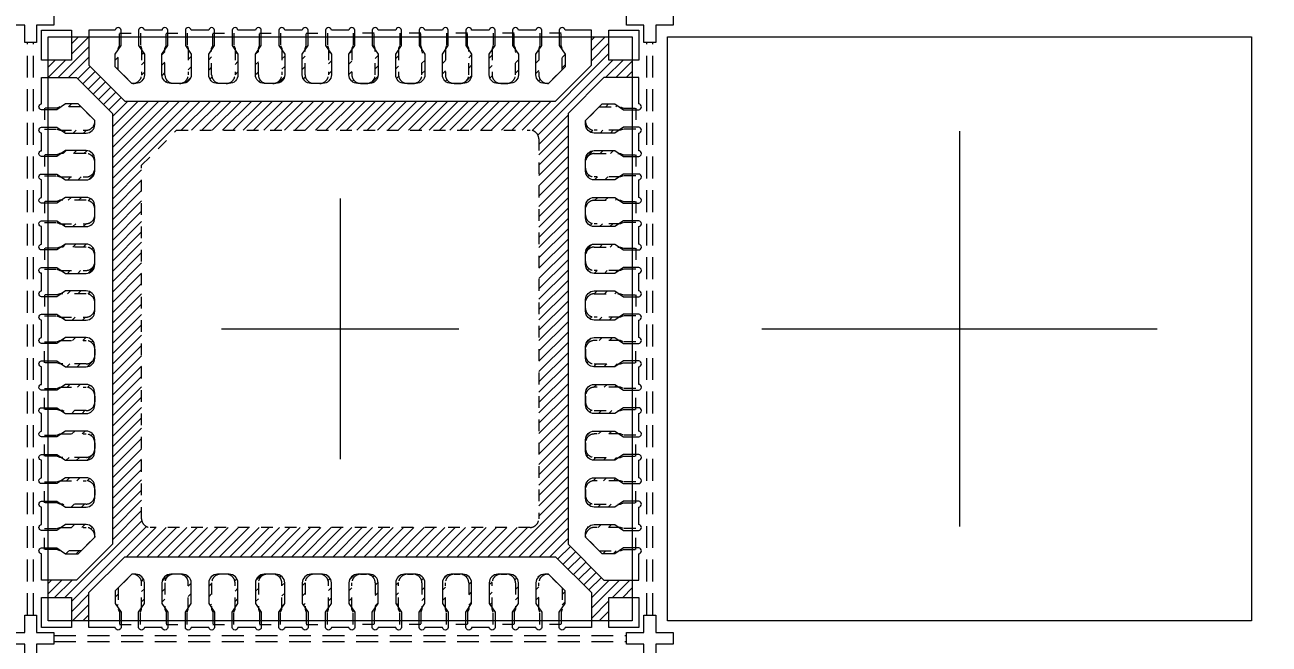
# Model space of a CAD drawing. Extents: x 360 to 479, y -156 to -9.
# Drawn here: x 395.86 to 406.51, y -80.52 to -75.22 of the extents above; entities that cross this region are included whole.
import ezdxf

# ---------------------------------------------------------------- set-up
doc = ezdxf.new("R2010")
doc.units = 0
doc.header["$LTSCALE"] = 5
doc.header["$MEASUREMENT"] = 0
doc.header["$PDMODE"] = 3
doc.linetypes.add('CENTER', pattern=[2, 1.25, -0.25, 0.25, -0.25])
doc.linetypes.add('HIDDEN', pattern=[0.375, 0.25, -0.125])
doc.layers.get('Defpoints').update_dxf_attribs({"linetype": 'CONTINUOUS'})
for name, color, linetype in [('1', 7, 'CONTINUOUS'), ('1D', 4, 'CONTINUOUS'), ('center', 1, 'CONTINUOUS'), ('ETCH', 4, 'CONTINUOUS'), ('PKG', 2, 'CONTINUOUS'), ('标注', 4, 'CONTINUOUS')]:
    doc.layers.add(name, color=color, linetype=linetype)
doc.styles.add('SIMPLEX', font='SIMPLEX')
doc.styles.add('宋体', font='SimSun.ttf')
doc.dimstyles.new('副本Standard', dxfattribs={"dimtxt": 0.05, "dimasz": 0.05, "dimexe": 0.07, "dimexo": 0.07, "dimgap": 0.07, "dimtad": 1, "dimzin": 1, "dimdsep": 46, "dimtxsty": 'SIMPLEX', "dimcen": 0.1, "dimclrd": 256, "dimclre": 256, "dimclrt": 256, "dimadec": 0, "dimazin": 0, "dimtfac": 1, "dimtofl": 0, "dimtmove": 0, "dimatfit": 0, "dimfxl": 1, "dimlwd": -1, "dimlwe": -1, "dimarcsym": 0})
pattern_1 = [(45, (399.04913, -75.58713), (-0.0441942, 0.0441942), [])]

# ---------------------------------------------------------------- blocks, each defined once
blk = doc.blocks.new('*D35')
at = {"layer": 'Defpoints', "color": 0, "transparency": 16777216}
for p in [(3239.564, -274.423), (3204.814, -346.911), (3206.996, -355.134)]:
    blk.add_point(p, dxfattribs=at)
at = {"layer": '标注', "lineweight": 0, "transparency": 16777216}
for p, q in [((3204.814, -346.936), (3204.814, -351.134)), ((3204.814, -351.134), (3206.996, -353.134)), ((3206.996, -353.134), (3206.996, -355.134))]:
    blk.add_line(p, q, dxfattribs=at)
at = {"layer": '标注', "lineweight": 0, "transparency": 16777216, "insert": (3206.996, -357.251), "char_height": 1, "attachment_point": 5, "rotation": 90, "style": '宋体'}
blk.add_mtext('34.750', dxfattribs=at)
blk = doc.blocks.new('*D36')
at = {"layer": 'Defpoints', "color": 0, "transparency": 16777216}
for p in [(3204.821, -274.423), (3198.555, -349.399), (3232.802, -349.399)]:
    blk.add_point(p, dxfattribs=at)
at = {"layer": '标注', "lineweight": 0, "transparency": 16777216}
blk.add_line((3232.777, -349.399), (3198.555, -349.399), dxfattribs=at)
at = {"layer": '标注', "lineweight": 0, "transparency": 16777216, "insert": (3196.441, -349.399), "char_height": 1, "attachment_point": 5, "style": '宋体'}
blk.add_mtext('74.976', dxfattribs=at)

msp = doc.modelspace()

# ---------------------------------------------------------------- hatches: boundary and pattern name
at = {"layer": 'ETCH', "lineweight": 0}
h = msp.add_hatch(dxfattribs=at)
h.set_pattern_fill('ANSI31', color=256, scale=0.5)
h.set_pattern_definition([(45, (-159.58954, -78.36591), (-0.044194174, 0.044194174), [])])
h.paths.add_polyline_path([(400.5131, -75.9785), (400.8192, -75.6724), (401.0631, -75.6724), (401.0631, -75.5224), (400.8631, -75.5224), (400.8631, -75.3224), (400.7131, -75.3224), (400.7131, -75.5663), (400.407, -75.8724), (396.7192, -75.8724), (396.4131, -75.5663), (396.4131, -75.3224), (396.2631, -75.3224), (396.2631, -75.5224), (396.0631, -75.5224), (396.0631, -75.6724), (396.307, -75.6724), (396.6131, -75.9785), (396.6131, -79.6663), (396.307, -79.9724), (396.0631, -79.9724), (396.0631, -80.1224), (396.2631, -80.1224), (396.2631, -80.3224), (396.4131, -80.3224), (396.4131, -80.0785), (396.7192, -79.7724), (400.407, -79.7724), (400.7131, -80.0785), (400.7131, -80.3224), (400.8631, -80.3224), (400.8631, -80.1224), (401.0631, -80.1224), (401.0631, -79.9724), (400.8192, -79.9724), (400.5131, -79.6663)])
h.paths.add_polyline_path([(397.1631, -76.1224), (400.1881, -76.1224, -0.4142136), (400.2631, -76.1974), (400.2631, -79.4474, -0.4142136), (400.1881, -79.5224), (396.9381, -79.5224, -0.4142136), (396.8631, -79.4474), (396.8631, -76.4224)], flags=16)
h = msp.add_hatch(dxfattribs=at)
h.set_pattern_fill('ANSI31', color=256, scale=0.5)
h.set_pattern_definition(pattern_1)
h.paths.add_polyline_path([(399.0631, -75.4349), (399.0381, -75.4724), (399.0381, -75.6474, 0.4142136), (399.1131, -75.7224), (399.1381, -75.7224, -0.4142136), (399.0631, -75.6474)])
h.paths.add_polyline_path([(399.2881, -75.4724), (399.2631, -75.4349), (399.2631, -75.6474, -0.4142136), (399.1881, -75.7224), (399.2131, -75.7224, 0.4142136), (399.2881, -75.6474)])
h.paths.add_polyline_path([(399.4631, -75.4349), (399.4381, -75.4724), (399.4381, -75.6474, 0.4142136), (399.5131, -75.7224), (399.5381, -75.7224, -0.4142136), (399.4631, -75.6474)])
h.paths.add_polyline_path([(399.6881, -75.4724), (399.6631, -75.4349), (399.6631, -75.6474, -0.4142136), (399.5881, -75.7224), (399.6131, -75.7224, 0.4142136), (399.6881, -75.6474)])
h.paths.add_polyline_path([(399.8631, -75.4349), (399.8381, -75.4724), (399.8381, -75.6474, 0.4142136), (399.9131, -75.7224), (399.9381, -75.7224, -0.4142136), (399.8631, -75.6474)])
h.paths.add_polyline_path([(400.0881, -75.4724), (400.0631, -75.4349), (400.0631, -75.6474, -0.4142136), (399.9881, -75.7224), (400.0131, -75.7224, 0.4142136), (400.0881, -75.6474)])
h.paths.add_polyline_path([(400.2631, -75.4349), (400.2381, -75.4724), (400.2381, -75.6474, 0.4142136), (400.3131, -75.7224), (400.3381, -75.7224, -0.4142136), (400.2631, -75.6474)])
h.paths.add_polyline_path([(400.4881, -75.4724), (400.4631, -75.4349), (400.4631, -75.6042), (400.4881, -75.5792)])
h.paths.add_polyline_path([(396.6631, -75.4349), (396.6381, -75.4724), (396.6381, -75.5792), (396.6631, -75.6042)])
h.paths.add_polyline_path([(396.8881, -75.4724), (396.8631, -75.4349), (396.8631, -75.6474, -0.4142136), (396.7881, -75.7224), (396.8131, -75.7224, 0.4142136), (396.8881, -75.6474)])
h.paths.add_polyline_path([(397.0631, -75.4349), (397.0381, -75.4724), (397.0381, -75.6474, 0.4142136), (397.1131, -75.7224), (397.1381, -75.7224, -0.4142136), (397.0631, -75.6474)])
h.paths.add_polyline_path([(397.2881, -75.4724), (397.2631, -75.4349), (397.2631, -75.6474, -0.4142136), (397.1881, -75.7224), (397.2131, -75.7224, 0.4142136), (397.2881, -75.6474)])
h.paths.add_polyline_path([(397.4631, -75.4349), (397.4381, -75.4724), (397.4381, -75.6474, 0.4142136), (397.5131, -75.7224), (397.5381, -75.7224, -0.4142136), (397.4631, -75.6474)])
h.paths.add_polyline_path([(397.6881, -75.4724), (397.6631, -75.4349), (397.6631, -75.6474, -0.4142136), (397.5881, -75.7224), (397.6131, -75.7224, 0.4142136), (397.6881, -75.6474)])
h.paths.add_polyline_path([(397.8631, -75.4349), (397.8381, -75.4724), (397.8381, -75.6474, 0.4142136), (397.9131, -75.7224), (397.9381, -75.7224, -0.4142136), (397.8631, -75.6474)])
h.paths.add_polyline_path([(398.0881, -75.4724), (398.0631, -75.4349), (398.0631, -75.6474, -0.4142136), (397.9881, -75.7224), (398.0131, -75.7224, 0.4142136), (398.0881, -75.6474)])
h.paths.add_polyline_path([(398.2631, -75.4349), (398.2381, -75.4724), (398.2381, -75.6474, 0.4142136), (398.3131, -75.7224), (398.3381, -75.7224, -0.4142136), (398.2631, -75.6474)])
h.paths.add_polyline_path([(398.4881, -75.4724), (398.4631, -75.4349), (398.4631, -75.6474, -0.4142136), (398.3881, -75.7224), (398.4131, -75.7224, 0.4142136), (398.4881, -75.6474)])
h.paths.add_polyline_path([(398.6631, -75.4349), (398.6381, -75.4724), (398.6381, -75.6474, 0.4142136), (398.7131, -75.7224), (398.7381, -75.7224, -0.4142136), (398.6631, -75.6474)])
h.paths.add_polyline_path([(398.8881, -75.4724), (398.8631, -75.4349), (398.8631, -75.6474, -0.4142136), (398.7881, -75.7224), (398.8131, -75.7224, 0.4142136), (398.8881, -75.6474)])
h = msp.add_hatch(dxfattribs=at)
h.set_pattern_fill('ANSI31', color=256, scale=0.5)
h.set_pattern_definition(pattern_1)
h.paths.add_polyline_path([(396.1756, -77.3224), (396.2131, -77.3474), (396.3881, -77.3474, 0.4142136), (396.4631, -77.2724), (396.4631, -77.2474, -0.4142136), (396.3881, -77.3224)])
h.paths.add_polyline_path([(396.2131, -77.0974), (396.1756, -77.1224), (396.3881, -77.1224, -0.4142136), (396.4631, -77.1974), (396.4631, -77.1724, 0.4142136), (396.3881, -77.0974)])
h.paths.add_polyline_path([(396.1756, -76.9224), (396.2131, -76.9474), (396.3881, -76.9474, 0.4142136), (396.4631, -76.8724), (396.4631, -76.8474, -0.4142136), (396.3881, -76.9224)])
h.paths.add_polyline_path([(396.2131, -76.6974), (396.1756, -76.7224), (396.3881, -76.7224, -0.4142136), (396.4631, -76.7974), (396.4631, -76.7724, 0.4142136), (396.3881, -76.6974)])
h.paths.add_polyline_path([(396.1756, -76.5224), (396.2131, -76.5474), (396.3881, -76.5474, 0.4142136), (396.4631, -76.4724), (396.4631, -76.4474, -0.4142136), (396.3881, -76.5224)])
h.paths.add_polyline_path([(396.2131, -76.2974), (396.1756, -76.3224), (396.3881, -76.3224, -0.4142136), (396.4631, -76.3974), (396.4631, -76.3724, 0.4142136), (396.3881, -76.2974)])
h.paths.add_polyline_path([(396.1756, -76.1224), (396.2131, -76.1474), (396.3881, -76.1474, 0.4142136), (396.4631, -76.0724), (396.4631, -76.0474, -0.4142136), (396.3881, -76.1224)])
h.paths.add_polyline_path([(396.2131, -75.8974), (396.1756, -75.9224), (396.3449, -75.9224), (396.3199, -75.8974)])
h.paths.add_polyline_path([(396.1756, -79.7224), (396.2131, -79.7474), (396.3199, -79.7474), (396.3449, -79.7224)])
h.paths.add_polyline_path([(396.2131, -79.4974), (396.1756, -79.5224), (396.3881, -79.5224, -0.4142136), (396.4631, -79.5974), (396.4631, -79.5724, 0.4142136), (396.3881, -79.4974)])
h.paths.add_polyline_path([(396.1756, -79.3224), (396.2131, -79.3474), (396.3881, -79.3474, 0.4142136), (396.4631, -79.2724), (396.4631, -79.2474, -0.4142136), (396.3881, -79.3224)])
h.paths.add_polyline_path([(396.2131, -79.0974), (396.1756, -79.1224), (396.3881, -79.1224, -0.4142136), (396.4631, -79.1974), (396.4631, -79.1724, 0.4142136), (396.3881, -79.0974)])
h.paths.add_polyline_path([(396.1756, -78.9224), (396.2131, -78.9474), (396.3881, -78.9474, 0.4142136), (396.4631, -78.8724), (396.4631, -78.8474, -0.4142136), (396.3881, -78.9224)])
h.paths.add_polyline_path([(396.2131, -78.6974), (396.1756, -78.7224), (396.3881, -78.7224, -0.4142136), (396.4631, -78.7974), (396.4631, -78.7724, 0.4142136), (396.3881, -78.6974)])
h.paths.add_polyline_path([(396.1756, -78.5224), (396.2131, -78.5474), (396.3881, -78.5474, 0.4142136), (396.4631, -78.4724), (396.4631, -78.4474, -0.4142136), (396.3881, -78.5224)])
h.paths.add_polyline_path([(396.2131, -78.2974), (396.1756, -78.3224), (396.3881, -78.3224, -0.4142136), (396.4631, -78.3974), (396.4631, -78.3724, 0.4142136), (396.3881, -78.2974)])
h.paths.add_polyline_path([(396.1756, -78.1224), (396.2131, -78.1474), (396.3881, -78.1474, 0.4142136), (396.4631, -78.0724), (396.4631, -78.0474, -0.4142136), (396.3881, -78.1224)])
h.paths.add_polyline_path([(396.2131, -77.8974), (396.1756, -77.9224), (396.3881, -77.9224, -0.4142136), (396.4631, -77.9974), (396.4631, -77.9724, 0.4142136), (396.3881, -77.8974)])
h.paths.add_polyline_path([(396.1756, -77.7224), (396.2131, -77.7474), (396.3881, -77.7474, 0.4142136), (396.4631, -77.6724), (396.4631, -77.6474, -0.4142136), (396.3881, -77.7224)])
h.paths.add_polyline_path([(396.2131, -77.4974), (396.1756, -77.5224), (396.3881, -77.5224, -0.4142136), (396.4631, -77.5974), (396.4631, -77.5724, 0.4142136), (396.3881, -77.4974)])
h = msp.add_hatch(dxfattribs=at)
h.set_pattern_fill('ANSI31', color=256, scale=0.5)
h.set_pattern_definition(pattern_1)
h.paths.add_polyline_path([(400.9506, -77.3224), (400.9131, -77.3474), (400.7381, -77.3474, -0.4142136), (400.6631, -77.2724), (400.6631, -77.2474, 0.4142136), (400.7381, -77.3224)])
h.paths.add_polyline_path([(400.9131, -77.0974), (400.9506, -77.1224), (400.7381, -77.1224, 0.4142136), (400.6631, -77.1974), (400.6631, -77.1724, -0.4142136), (400.7381, -77.0974)])
h.paths.add_polyline_path([(400.9506, -76.9224), (400.9131, -76.9474), (400.7381, -76.9474, -0.4142136), (400.6631, -76.8724), (400.6631, -76.8474, 0.4142136), (400.7381, -76.9224)])
h.paths.add_polyline_path([(400.9131, -76.6974), (400.9506, -76.7224), (400.7381, -76.7224, 0.4142136), (400.6631, -76.7974), (400.6631, -76.7724, -0.4142136), (400.7381, -76.6974)])
h.paths.add_polyline_path([(400.9506, -76.5224), (400.9131, -76.5474), (400.7381, -76.5474, -0.4142136), (400.6631, -76.4724), (400.6631, -76.4474, 0.4142136), (400.7381, -76.5224)])
h.paths.add_polyline_path([(400.9131, -76.2974), (400.9506, -76.3224), (400.7381, -76.3224, 0.4142136), (400.6631, -76.3974), (400.6631, -76.3724, -0.4142136), (400.7381, -76.2974)])
h.paths.add_polyline_path([(400.9506, -76.1224), (400.9131, -76.1474), (400.7381, -76.1474, -0.4142136), (400.6631, -76.0724), (400.6631, -76.0474, 0.4142136), (400.7381, -76.1224)])
h.paths.add_polyline_path([(400.9131, -75.8974), (400.9506, -75.9224), (400.7813, -75.9224), (400.8063, -75.8974)])
h.paths.add_polyline_path([(400.9506, -79.7224), (400.9131, -79.7474), (400.8063, -79.7474), (400.7813, -79.7224)])
h.paths.add_polyline_path([(400.9131, -79.4974), (400.9506, -79.5224), (400.7381, -79.5224, 0.4142136), (400.6631, -79.5974), (400.6631, -79.5724, -0.4142136), (400.7381, -79.4974)])
h.paths.add_polyline_path([(400.9506, -79.3224), (400.9131, -79.3474), (400.7381, -79.3474, -0.4142136), (400.6631, -79.2724), (400.6631, -79.2474, 0.4142136), (400.7381, -79.3224)])
h.paths.add_polyline_path([(400.9131, -79.0974), (400.9506, -79.1224), (400.7381, -79.1224, 0.4142136), (400.6631, -79.1974), (400.6631, -79.1724, -0.4142136), (400.7381, -79.0974)])
h.paths.add_polyline_path([(400.9506, -78.9224), (400.9131, -78.9474), (400.7381, -78.9474, -0.4142136), (400.6631, -78.8724), (400.6631, -78.8474, 0.4142136), (400.7381, -78.9224)])
h.paths.add_polyline_path([(400.9131, -78.6974), (400.9506, -78.7224), (400.7381, -78.7224, 0.4142136), (400.6631, -78.7974), (400.6631, -78.7724, -0.4142136), (400.7381, -78.6974)])
h.paths.add_polyline_path([(400.9506, -78.5224), (400.9131, -78.5474), (400.7381, -78.5474, -0.4142136), (400.6631, -78.4724), (400.6631, -78.4474, 0.4142136), (400.7381, -78.5224)])
h.paths.add_polyline_path([(400.9131, -78.2974), (400.9506, -78.3224), (400.7381, -78.3224, 0.4142136), (400.6631, -78.3974), (400.6631, -78.3724, -0.4142136), (400.7381, -78.2974)])
h.paths.add_polyline_path([(400.9506, -78.1224), (400.9131, -78.1474), (400.7381, -78.1474, -0.4142136), (400.6631, -78.0724), (400.6631, -78.0474, 0.4142136), (400.7381, -78.1224)])
h.paths.add_polyline_path([(400.9131, -77.8974), (400.9506, -77.9224), (400.7381, -77.9224, 0.4142136), (400.6631, -77.9974), (400.6631, -77.9724, -0.4142136), (400.7381, -77.8974)])
h.paths.add_polyline_path([(400.9506, -77.7224), (400.9131, -77.7474), (400.7381, -77.7474, -0.4142136), (400.6631, -77.6724), (400.6631, -77.6474, 0.4142136), (400.7381, -77.7224)])
h.paths.add_polyline_path([(400.9131, -77.4974), (400.9506, -77.5224), (400.7381, -77.5224, 0.4142136), (400.6631, -77.5974), (400.6631, -77.5724, -0.4142136), (400.7381, -77.4974)])
h = msp.add_hatch(dxfattribs=at)
h.set_pattern_fill('ANSI31', color=256, scale=0.5)
h.set_pattern_definition(pattern_1)
h.paths.add_polyline_path([(399.0631, -80.2099), (399.0381, -80.1724), (399.0381, -79.9974, -0.4142136), (399.1131, -79.9224), (399.1381, -79.9224, 0.4142136), (399.0631, -79.9974)])
h.paths.add_polyline_path([(399.2881, -80.1724), (399.2631, -80.2099), (399.2631, -79.9974, 0.4142136), (399.1881, -79.9224), (399.2131, -79.9224, -0.4142136), (399.2881, -79.9974)])
h.paths.add_polyline_path([(399.4631, -80.2099), (399.4381, -80.1724), (399.4381, -79.9974, -0.4142136), (399.5131, -79.9224), (399.5381, -79.9224, 0.4142136), (399.4631, -79.9974)])
h.paths.add_polyline_path([(399.6881, -80.1724), (399.6631, -80.2099), (399.6631, -79.9974, 0.4142136), (399.5881, -79.9224), (399.6131, -79.9224, -0.4142136), (399.6881, -79.9974)])
h.paths.add_polyline_path([(399.8631, -80.2099), (399.8381, -80.1724), (399.8381, -79.9974, -0.4142136), (399.9131, -79.9224), (399.9381, -79.9224, 0.4142136), (399.8631, -79.9974)])
h.paths.add_polyline_path([(400.0881, -80.1724), (400.0631, -80.2099), (400.0631, -79.9974, 0.4142136), (399.9881, -79.9224), (400.0131, -79.9224, -0.4142136), (400.0881, -79.9974)])
h.paths.add_polyline_path([(400.2631, -80.2099), (400.2381, -80.1724), (400.2381, -79.9974, -0.4142136), (400.3131, -79.9224), (400.3381, -79.9224, 0.4142136), (400.2631, -79.9974)])
h.paths.add_polyline_path([(400.4881, -80.1724), (400.4631, -80.2099), (400.4631, -80.0406), (400.4881, -80.0656)])
h.paths.add_polyline_path([(396.6631, -80.2099), (396.6381, -80.1724), (396.6381, -80.0656), (396.6631, -80.0406)])
h.paths.add_polyline_path([(396.8881, -80.1724), (396.8631, -80.2099), (396.8631, -79.9974, 0.4142136), (396.7881, -79.9224), (396.8131, -79.9224, -0.4142136), (396.8881, -79.9974)])
h.paths.add_polyline_path([(397.0631, -80.2099), (397.0381, -80.1724), (397.0381, -79.9974, -0.4142136), (397.1131, -79.9224), (397.1381, -79.9224, 0.4142136), (397.0631, -79.9974)])
h.paths.add_polyline_path([(397.2881, -80.1724), (397.2631, -80.2099), (397.2631, -79.9974, 0.4142136), (397.1881, -79.9224), (397.2131, -79.9224, -0.4142136), (397.2881, -79.9974)])
h.paths.add_polyline_path([(397.4631, -80.2099), (397.4381, -80.1724), (397.4381, -79.9974, -0.4142136), (397.5131, -79.9224), (397.5381, -79.9224, 0.4142136), (397.4631, -79.9974)])
h.paths.add_polyline_path([(397.6881, -80.1724), (397.6631, -80.2099), (397.6631, -79.9974, 0.4142136), (397.5881, -79.9224), (397.6131, -79.9224, -0.4142136), (397.6881, -79.9974)])
h.paths.add_polyline_path([(397.8631, -80.2099), (397.8381, -80.1724), (397.8381, -79.9974, -0.4142136), (397.9131, -79.9224), (397.9381, -79.9224, 0.4142136), (397.8631, -79.9974)])
h.paths.add_polyline_path([(398.0881, -80.1724), (398.0631, -80.2099), (398.0631, -79.9974, 0.4142136), (397.9881, -79.9224), (398.0131, -79.9224, -0.4142136), (398.0881, -79.9974)])
h.paths.add_polyline_path([(398.2631, -80.2099), (398.2381, -80.1724), (398.2381, -79.9974, -0.4142136), (398.3131, -79.9224), (398.3381, -79.9224, 0.4142136), (398.2631, -79.9974)])
h.paths.add_polyline_path([(398.4881, -80.1724), (398.4631, -80.2099), (398.4631, -79.9974, 0.4142136), (398.3881, -79.9224), (398.4131, -79.9224, -0.4142136), (398.4881, -79.9974)])
h.paths.add_polyline_path([(398.6631, -80.2099), (398.6381, -80.1724), (398.6381, -79.9974, -0.4142136), (398.7131, -79.9224), (398.7381, -79.9224, 0.4142136), (398.6631, -79.9974)])
h.paths.add_polyline_path([(398.8881, -80.1724), (398.8631, -80.2099), (398.8631, -79.9974, 0.4142136), (398.7881, -79.9224), (398.8131, -79.9224, -0.4142136), (398.8881, -79.9974)])

# ---------------------------------------------------------------- linework, layer by layer
at = {"layer": '1', "linetype": 'Continuous', "lineweight": 0}
for points in [[(396.0081, -75.5224), (396.0081, -75.2674), (396.2631, -75.2674), (396.2631, -75.5224)], [(400.8631, -75.5224), (400.8631, -75.2674), (401.1181, -75.2674), (401.1181, -75.5224)], [(396.2631, -80.3774), (396.0081, -80.3774), (396.0081, -80.1224), (396.2631, -80.1224)], [(401.1181, -80.1224), (401.1181, -80.3774), (400.8631, -80.3774), (400.8631, -80.1224)]]:
    msp.add_lwpolyline(points, close=True, dxfattribs=at)
at = {"layer": '1', "lineweight": 0}
for points in [[(397.288, -75.2674, 0.9266253), (397.2381, -75.2674), (397.2381, -75.3974), (397.2881, -75.4724), (397.2881, -75.6474, -0.4142136), (397.2131, -75.7224), (397.1131, -75.7224, -0.4142136), (397.0381, -75.6474), (397.0381, -75.4724), (397.0881, -75.3974), (397.0881, -75.2674, 0.9266253), (397.0383, -75.2674), (396.888, -75.2674, 0.9266253), (396.8381, -75.2674), (396.8381, -75.3974), (396.8881, -75.4724), (396.8881, -75.6474, -0.4142136), (396.8131, -75.7224), (396.7813, -75.7224), (396.6381, -75.5792), (396.6381, -75.4724), (396.6881, -75.3974), (396.6881, -75.2674, 0.9266253), (396.6383, -75.2674), (396.4131, -75.2674), (396.4131, -75.5663), (396.7192, -75.8724), (400.407, -75.8724), (400.7131, -75.5663), (400.7131, -75.2674), (400.488, -75.2674, 0.9266253), (400.4381, -75.2674), (400.4381, -75.3974), (400.4881, -75.4724), (400.4881, -75.5792), (400.3449, -75.7224), (400.3131, -75.7224, -0.4142136), (400.2381, -75.6474), (400.2381, -75.4724), (400.2881, -75.3974), (400.2881, -75.2674, 0.9266253), (400.2383, -75.2674), (400.088, -75.2674, 0.9266253), (400.0381, -75.2674), (400.0381, -75.3974), (400.0881, -75.4724), (400.0881, -75.6474, -0.4142136), (400.0131, -75.7224), (399.9131, -75.7224, -0.4142136), (399.8381, -75.6474), (399.8381, -75.4724), (399.8881, -75.3974), (399.8881, -75.2674, 0.9266253), (399.8383, -75.2674), (399.688, -75.2674, 0.9266253), (399.6381, -75.2674), (399.6381, -75.3974), (399.6881, -75.4724), (399.6881, -75.6474, -0.4142136), (399.6131, -75.7224), (399.5131, -75.7224, -0.4142136), (399.4381, -75.6474), (399.4381, -75.4724), (399.4881, -75.3974), (399.4881, -75.2674, 0.9266253), (399.4383, -75.2674), (399.288, -75.2674, 0.9266253), (399.2381, -75.2674), (399.2381, -75.3974), (399.2881, -75.4724), (399.2881, -75.6474, -0.4142136), (399.2131, -75.7224), (399.1131, -75.7224, -0.4142136), (399.0381, -75.6474), (399.0381, -75.4724), (399.0881, -75.3974), (399.0881, -75.2674, 0.9266253), (399.0383, -75.2674), (398.888, -75.2674, 0.9266253), (398.8381, -75.2674), (398.8381, -75.3974), (398.8881, -75.4724), (398.8881, -75.6474, -0.4142136), (398.8131, -75.7224), (398.7131, -75.7224, -0.4142136), (398.6381, -75.6474), (398.6381, -75.4724), (398.6881, -75.3974), (398.6881, -75.2674, 0.9266253), (398.6383, -75.2674), (398.488, -75.2674, 0.9266253), (398.4381, -75.2674), (398.4381, -75.3974), (398.4881, -75.4724), (398.4881, -75.6474, -0.4142136), (398.4131, -75.7224), (398.3131, -75.7224, -0.4142136), (398.2381, -75.6474), (398.2381, -75.4724), (398.2881, -75.3974), (398.2881, -75.2674, 0.9266253), (398.2383, -75.2674), (398.088, -75.2674, 0.9266253), (398.0381, -75.2674), (398.0381, -75.3974), (398.0881, -75.4724), (398.0881, -75.6474, -0.4142136), (398.0131, -75.7224), (397.9131, -75.7224, -0.4142136), (397.8381, -75.6474), (397.8381, -75.4724), (397.8881, -75.3974), (397.8881, -75.2674, 0.9266253), (397.8383, -75.2674), (397.688, -75.2674, 0.9266253), (397.6381, -75.2674), (397.6381, -75.3974), (397.6881, -75.4724), (397.6881, -75.6474, -0.4142136), (397.6131, -75.7224), (397.5131, -75.7224, -0.4142136), (397.4381, -75.6474), (397.4381, -75.4724), (397.4881, -75.3974), (397.4881, -75.2674, 0.9266253), (397.4383, -75.2674)], [(401.1181, -76.9473, 0.9266253), (401.1181, -76.8974), (400.9881, -76.8974), (400.9131, -76.9474), (400.7381, -76.9474, -0.4142136), (400.6631, -76.8724), (400.6631, -76.7724, -0.4142136), (400.7381, -76.6974), (400.9131, -76.6974), (400.9881, -76.7474), (401.1181, -76.7474, 0.9266253), (401.1181, -76.6975), (401.1181, -76.5473, 0.9266253), (401.1181, -76.4974), (400.9881, -76.4974), (400.9131, -76.5474), (400.7381, -76.5474, -0.4142136), (400.6631, -76.4724), (400.6631, -76.3724, -0.4142136), (400.7381, -76.2974), (400.9131, -76.2974), (400.9881, -76.3474), (401.1181, -76.3474, 0.9266253), (401.1181, -76.2975), (401.1181, -76.1473, 0.9266253), (401.1181, -76.0974), (400.9881, -76.0974), (400.9131, -76.1474), (400.7381, -76.1474, -0.4142136), (400.6631, -76.0724), (400.6631, -76.0406), (400.8063, -75.8974), (400.9131, -75.8974), (400.9881, -75.9474), (401.1181, -75.9474, 0.9266253), (401.1181, -75.8975), (401.1181, -75.6724), (400.8192, -75.6724), (400.5131, -75.9785), (400.5131, -79.6663), (400.8192, -79.9724), (401.1181, -79.9724), (401.1181, -79.7473, 0.9266253), (401.1181, -79.6974), (400.9881, -79.6974), (400.9131, -79.7474), (400.8063, -79.7474), (400.6631, -79.6042), (400.6631, -79.5724, -0.4142136), (400.7381, -79.4974), (400.9131, -79.4974), (400.9881, -79.5474), (401.1181, -79.5474, 0.9266253), (401.1181, -79.4975), (401.1181, -79.3473, 0.9266253), (401.1181, -79.2974), (400.9881, -79.2974), (400.9131, -79.3474), (400.7381, -79.3474, -0.4142136), (400.6631, -79.2724), (400.6631, -79.1724, -0.4142136), (400.7381, -79.0974), (400.9131, -79.0974), (400.9881, -79.1474), (401.1181, -79.1474, 0.9266253), (401.1181, -79.0975), (401.1181, -78.9473, 0.9266253), (401.1181, -78.8974), (400.9881, -78.8974), (400.9131, -78.9474), (400.7381, -78.9474, -0.4142136), (400.6631, -78.8724), (400.6631, -78.7724, -0.4142136), (400.7381, -78.6974), (400.9131, -78.6974), (400.9881, -78.7474), (401.1181, -78.7474, 0.9266253), (401.1181, -78.6975), (401.1181, -78.5473, 0.9266253), (401.1181, -78.4974), (400.9881, -78.4974), (400.9131, -78.5474), (400.7381, -78.5474, -0.4142136), (400.6631, -78.4724), (400.6631, -78.3724, -0.4142136), (400.7381, -78.2974), (400.9131, -78.2974), (400.9881, -78.3474), (401.1181, -78.3474, 0.9266253), (401.1181, -78.2975), (401.1181, -78.1473, 0.9266253), (401.1181, -78.0974), (400.9881, -78.0974), (400.9131, -78.1474), (400.7381, -78.1474, -0.4142136), (400.6631, -78.0724), (400.6631, -77.9724, -0.4142136), (400.7381, -77.8974), (400.9131, -77.8974), (400.9881, -77.9474), (401.1181, -77.9474, 0.9266253), (401.1181, -77.8975), (401.1181, -77.7473, 0.9266253), (401.1181, -77.6974), (400.9881, -77.6974), (400.9131, -77.7474), (400.7381, -77.7474, -0.4142136), (400.6631, -77.6724), (400.6631, -77.5724, -0.4142136), (400.7381, -77.4974), (400.9131, -77.4974), (400.9881, -77.5474), (401.1181, -77.5474, 0.9266253), (401.1181, -77.4975), (401.1181, -77.3473, 0.9266253), (401.1181, -77.2974), (400.9881, -77.2974), (400.9131, -77.3474), (400.7381, -77.3474, -0.4142136), (400.6631, -77.2724), (400.6631, -77.1724, -0.4142136), (400.7381, -77.0974), (400.9131, -77.0974), (400.9881, -77.1474), (401.1181, -77.1474, 0.9266253), (401.1181, -77.0975)]]:
    msp.add_lwpolyline(points, format="xyb", close=True, dxfattribs=at)
at = {"layer": '1', "linetype": 'Continuous', "lineweight": 0}
for points in [[(396.0081, -76.9473, -0.9266253), (396.0081, -76.8974), (396.1381, -76.8974), (396.2131, -76.9474), (396.3881, -76.9474, 0.4142136), (396.4631, -76.8724), (396.4631, -76.7724, 0.4142136), (396.3881, -76.6974), (396.2131, -76.6974), (396.1381, -76.7474), (396.0081, -76.7474, -0.9266253), (396.0081, -76.6975), (396.0081, -76.5473, -0.9266253), (396.0081, -76.4974), (396.1381, -76.4974), (396.2131, -76.5474), (396.3881, -76.5474, 0.4142136), (396.4631, -76.4724), (396.4631, -76.3724, 0.4142136), (396.3881, -76.2974), (396.2131, -76.2974), (396.1381, -76.3474), (396.0081, -76.3474, -0.9266253), (396.0081, -76.2975), (396.0081, -76.1473, -0.9266253), (396.0081, -76.0974), (396.1381, -76.0974), (396.2131, -76.1474), (396.3881, -76.1474, 0.4142136), (396.4631, -76.0724), (396.4631, -76.0406), (396.3199, -75.8974), (396.2131, -75.8974), (396.1381, -75.9474), (396.0081, -75.9474, -0.9266253), (396.0081, -75.8975), (396.0081, -75.6724), (396.307, -75.6724), (396.6131, -75.9785), (396.6131, -79.6663), (396.307, -79.9724), (396.0081, -79.9724), (396.0081, -79.7473, -0.9266253), (396.0081, -79.6974), (396.1381, -79.6974), (396.2131, -79.7474), (396.3199, -79.7474), (396.4631, -79.6042), (396.4631, -79.5724, 0.4142136), (396.3881, -79.4974), (396.2131, -79.4974), (396.1381, -79.5474), (396.0081, -79.5474, -0.9266253), (396.0081, -79.4975), (396.0081, -79.3473, -0.9266253), (396.0081, -79.2974), (396.1381, -79.2974), (396.2131, -79.3474), (396.3881, -79.3474, 0.4142136), (396.4631, -79.2724), (396.4631, -79.1724, 0.4142136), (396.3881, -79.0974), (396.2131, -79.0974), (396.1381, -79.1474), (396.0081, -79.1474, -0.9266253), (396.0081, -79.0975), (396.0081, -78.9473, -0.9266253), (396.0081, -78.8974), (396.1381, -78.8974), (396.2131, -78.9474), (396.3881, -78.9474, 0.4142136), (396.4631, -78.8724), (396.4631, -78.7724, 0.4142136), (396.3881, -78.6974), (396.2131, -78.6974), (396.1381, -78.7474), (396.0081, -78.7474, -0.9266253), (396.0081, -78.6975), (396.0081, -78.5473, -0.9266253), (396.0081, -78.4974), (396.1381, -78.4974), (396.2131, -78.5474), (396.3881, -78.5474, 0.4142136), (396.4631, -78.4724), (396.4631, -78.3724, 0.4142136), (396.3881, -78.2974), (396.2131, -78.2974), (396.1381, -78.3474), (396.0081, -78.3474, -0.9266253), (396.0081, -78.2975), (396.0081, -78.1473, -0.9266253), (396.0081, -78.0974), (396.1381, -78.0974), (396.2131, -78.1474), (396.3881, -78.1474, 0.4142136), (396.4631, -78.0724), (396.4631, -77.9724, 0.4142136), (396.3881, -77.8974), (396.2131, -77.8974), (396.1381, -77.9474), (396.0081, -77.9474, -0.9266253), (396.0081, -77.8975), (396.0081, -77.7473, -0.9266253), (396.0081, -77.6974), (396.1381, -77.6974), (396.2131, -77.7474), (396.3881, -77.7474, 0.4142136), (396.4631, -77.6724), (396.4631, -77.5724, 0.4142136), (396.3881, -77.4974), (396.2131, -77.4974), (396.1381, -77.5474), (396.0081, -77.5474, -0.9266253), (396.0081, -77.4975), (396.0081, -77.3473, -0.9266253), (396.0081, -77.2974), (396.1381, -77.2974), (396.2131, -77.3474), (396.3881, -77.3474, 0.4142136), (396.4631, -77.2724), (396.4631, -77.1724, 0.4142136), (396.3881, -77.0974), (396.2131, -77.0974), (396.1381, -77.1474), (396.0081, -77.1474, -0.9266253), (396.0081, -77.0975)], [(396.888, -80.3774, -0.9266253), (396.8381, -80.3774), (396.8381, -80.2474), (396.8881, -80.1724), (396.8881, -79.9974, 0.4142136), (396.8131, -79.9224), (396.7813, -79.9224), (396.6381, -80.0656), (396.6381, -80.1724), (396.6881, -80.2474), (396.6881, -80.3774, -0.9266253), (396.6383, -80.3774), (396.4131, -80.3774), (396.4131, -80.0785), (396.7192, -79.7724), (400.407, -79.7724), (400.7131, -80.0785), (400.7131, -80.3774), (400.488, -80.3774, -0.9266253), (400.4381, -80.3774), (400.4381, -80.2474), (400.4881, -80.1724), (400.4881, -80.0656), (400.3449, -79.9224), (400.3131, -79.9224, 0.4142136), (400.2381, -79.9974), (400.2381, -80.1724), (400.2881, -80.2474), (400.2881, -80.3774, -0.9266253), (400.2383, -80.3774), (400.088, -80.3774, -0.9266253), (400.0381, -80.3774), (400.0381, -80.2474), (400.0881, -80.1724), (400.0881, -79.9974, 0.4142136), (400.0131, -79.9224), (399.9131, -79.9224, 0.4142136), (399.8381, -79.9974), (399.8381, -80.1724), (399.8881, -80.2474), (399.8881, -80.3774, -0.9266253), (399.8383, -80.3774), (399.688, -80.3774, -0.9266253), (399.6381, -80.3774), (399.6381, -80.2474), (399.6881, -80.1724), (399.6881, -79.9974, 0.4142136), (399.6131, -79.9224), (399.5131, -79.9224, 0.4142136), (399.4381, -79.9974), (399.4381, -80.1724), (399.4881, -80.2474), (399.4881, -80.3774, -0.9266253), (399.4383, -80.3774), (399.288, -80.3774, -0.9266253), (399.2381, -80.3774), (399.2381, -80.2474), (399.2881, -80.1724), (399.2881, -79.9974, 0.4142136), (399.2131, -79.9224), (399.1131, -79.9224, 0.4142136), (399.0381, -79.9974), (399.0381, -80.1724), (399.0881, -80.2474), (399.0881, -80.3774, -0.9266253), (399.0383, -80.3774), (398.888, -80.3774, -0.9266253), (398.8381, -80.3774), (398.8381, -80.2474), (398.8881, -80.1724), (398.8881, -79.9974, 0.4142136), (398.8131, -79.9224), (398.7131, -79.9224, 0.4142136), (398.6381, -79.9974), (398.6381, -80.1724), (398.6881, -80.2474), (398.6881, -80.3774, -0.9266253), (398.6383, -80.3774), (398.488, -80.3774, -0.9266253), (398.4381, -80.3774), (398.4381, -80.2474), (398.4881, -80.1724), (398.4881, -79.9974, 0.4142136), (398.4131, -79.9224), (398.3131, -79.9224, 0.4142136), (398.2381, -79.9974), (398.2381, -80.1724), (398.2881, -80.2474), (398.2881, -80.3774, -0.9266253), (398.2383, -80.3774), (398.088, -80.3774, -0.9266253), (398.0381, -80.3774), (398.0381, -80.2474), (398.0881, -80.1724), (398.0881, -79.9974, 0.4142136), (398.0131, -79.9224), (397.9131, -79.9224, 0.4142136), (397.8381, -79.9974), (397.8381, -80.1724), (397.8881, -80.2474), (397.8881, -80.3774, -0.9266253), (397.8383, -80.3774), (397.688, -80.3774, -0.9266253), (397.6381, -80.3774), (397.6381, -80.2474), (397.6881, -80.1724), (397.6881, -79.9974, 0.4142136), (397.6131, -79.9224), (397.5131, -79.9224, 0.4142136), (397.4381, -79.9974), (397.4381, -80.1724), (397.4881, -80.2474), (397.4881, -80.3774, -0.9266253), (397.4383, -80.3774), (397.288, -80.3774, -0.9266253), (397.2381, -80.3774), (397.2381, -80.2474), (397.2881, -80.1724), (397.2881, -79.9974, 0.4142136), (397.2131, -79.9224), (397.1131, -79.9224, 0.4142136), (397.0381, -79.9974), (397.0381, -80.1724), (397.0881, -80.2474), (397.0881, -80.3774, -0.9266253), (397.0383, -80.3774)]]:
    msp.add_lwpolyline(points, format="xyb", close=True, dxfattribs=at)
at = {"layer": '1D', "linetype": 'HIDDEN', "lineweight": 5, "ltscale": 0.15}
for p, q in [((395.8881, -80.2724), (395.8881, -75.3724)), ((395.9381, -80.2724), (395.9381, -75.3724)), ((401.1881, -80.2724), (401.1881, -75.3724)), ((401.2381, -80.2724), (401.2381, -75.3724)), ((396.1131, -80.4474), (401.0131, -80.4474)), ((396.1131, -80.4974), (401.0131, -80.4974))]:
    msp.add_line(p, q, dxfattribs=at)
for points in [[(395.8631, -74.9724), (395.9631, -74.9724), (395.9631, -75.1224), (396.1131, -75.1224), (396.1131, -75.2224), (395.9631, -75.2224), (395.9631, -75.3724), (395.8631, -75.3724), (395.8631, -75.2224), (395.7131, -75.2224), (395.7131, -75.1224), (395.8631, -75.1224), (395.8631, -74.9724)], [(401.1631, -74.9724), (401.2631, -74.9724), (401.2631, -75.1224), (401.4131, -75.1224), (401.4131, -75.2224), (401.2631, -75.2224), (401.2631, -75.3724), (401.1631, -75.3724), (401.1631, -75.2224), (401.0131, -75.2224), (401.0131, -75.1224), (401.1631, -75.1224), (401.1631, -74.9724)], [(395.8631, -80.2724), (395.9631, -80.2724), (395.9631, -80.4224), (396.1131, -80.4224), (396.1131, -80.5224), (395.9631, -80.5224), (395.9631, -80.6724), (395.8631, -80.6724), (395.8631, -80.5224), (395.7131, -80.5224), (395.7131, -80.4224), (395.8631, -80.4224), (395.8631, -80.2724)], [(401.1631, -80.2724), (401.2631, -80.2724), (401.2631, -80.4224), (401.4131, -80.4224), (401.4131, -80.5224), (401.2631, -80.5224), (401.2631, -80.6724), (401.1631, -80.6724), (401.1631, -80.5224), (401.0131, -80.5224), (401.0131, -80.4224), (401.1631, -80.4224), (401.1631, -80.2724)]]:
    msp.add_lwpolyline(points, dxfattribs=at)
at = {"layer": '1D', "linetype": 'HIDDEN', "lineweight": 0, "ltscale": 0.05}
for points in [[(396.8531, -75.2924), (396.8531, -75.3974), (396.8631, -75.4224), (396.8631, -75.6474, -0.4142136), (396.7881, -75.7224), (396.7813, -75.7224), (396.6631, -75.6042), (396.6631, -75.4224), (396.6731, -75.3974), (396.6731, -75.2924)], [(397.2531, -75.2924), (397.2531, -75.3974), (397.2631, -75.4224), (397.2631, -75.6474, -0.4142136), (397.1881, -75.7224), (397.1381, -75.7224, -0.4142136), (397.0631, -75.6474), (397.0631, -75.4224), (397.0731, -75.3974), (397.0731, -75.2924)], [(397.6531, -75.2924), (397.6531, -75.3974), (397.6631, -75.4224), (397.6631, -75.6474, -0.4142136), (397.5881, -75.7224), (397.5381, -75.7224, -0.4142136), (397.4631, -75.6474), (397.4631, -75.4224), (397.4731, -75.3974), (397.4731, -75.2924)], [(398.0531, -75.2924), (398.0531, -75.3974), (398.0631, -75.4224), (398.0631, -75.6474, -0.4142136), (397.9881, -75.7224), (397.9381, -75.7224, -0.4142136), (397.8631, -75.6474), (397.8631, -75.4224), (397.8731, -75.3974), (397.8731, -75.2924)], [(398.4531, -75.2924), (398.4531, -75.3974), (398.4631, -75.4224), (398.4631, -75.6474, -0.4142136), (398.3881, -75.7224), (398.3381, -75.7224, -0.4142136), (398.2631, -75.6474), (398.2631, -75.4224), (398.2731, -75.3974), (398.2731, -75.2924)], [(398.8531, -75.2924), (398.6731, -75.2924), (398.6731, -75.3974), (398.6631, -75.4224), (398.6631, -75.6474, 0.4142136), (398.7381, -75.7224), (398.7881, -75.7224, 0.4142136), (398.8631, -75.6474), (398.8631, -75.4224), (398.8531, -75.3974)], [(399.2531, -75.2924), (399.0731, -75.2924), (399.0731, -75.3974), (399.0631, -75.4224), (399.0631, -75.6474, 0.4142136), (399.1381, -75.7224), (399.1881, -75.7224, 0.4142136), (399.2631, -75.6474), (399.2631, -75.4224), (399.2531, -75.3974)], [(399.6531, -75.2924), (399.4731, -75.2924), (399.4731, -75.3974), (399.4631, -75.4224), (399.4631, -75.6474, 0.4142136), (399.5381, -75.7224), (399.5881, -75.7224, 0.4142136), (399.6631, -75.6474), (399.6631, -75.4224), (399.6531, -75.3974)], [(400.0531, -75.2924), (399.8731, -75.2924), (399.8731, -75.3974), (399.8631, -75.4224), (399.8631, -75.6474, 0.4142136), (399.9381, -75.7224), (399.9881, -75.7224, 0.4142136), (400.0631, -75.6474), (400.0631, -75.4224), (400.0531, -75.3974)], [(400.4531, -75.2924), (400.2731, -75.2924), (400.2731, -75.3974), (400.2631, -75.4224), (400.2631, -75.6474, 0.4142136), (400.3381, -75.7224), (400.3449, -75.7224), (400.4631, -75.6042), (400.4631, -75.4224), (400.4531, -75.3974)], [(396.0331, -75.9324), (396.0331, -76.1124), (396.1381, -76.1124), (396.1631, -76.1224), (396.3881, -76.1224, 0.4142136), (396.4631, -76.0474), (396.4631, -76.0406), (396.3449, -75.9224), (396.1631, -75.9224), (396.1381, -75.9324)], [(401.0931, -76.1124), (400.9881, -76.1124), (400.9631, -76.1224), (400.7381, -76.1224, -0.4142136), (400.6631, -76.0474), (400.6631, -76.0406), (400.7813, -75.9224), (400.9631, -75.9224), (400.9881, -75.9324), (401.0931, -75.9324)], [(396.8631, -79.4474), (396.8631, -76.4224), (397.1631, -76.1224), (400.1881, -76.1224, -0.4142136), (400.2631, -76.1974), (400.2631, -79.4474, -0.4142136), (400.1881, -79.5224), (396.9381, -79.5224, -0.4142136)], [(396.0331, -76.3324), (396.0331, -76.5124), (396.1381, -76.5124), (396.1631, -76.5224), (396.3881, -76.5224, 0.4142136), (396.4631, -76.4474), (396.4631, -76.3974, 0.4142136), (396.3881, -76.3224), (396.1631, -76.3224), (396.1381, -76.3324)], [(401.0931, -76.5124), (400.9881, -76.5124), (400.9631, -76.5224), (400.7381, -76.5224, -0.4142136), (400.6631, -76.4474), (400.6631, -76.3974, -0.4142136), (400.7381, -76.3224), (400.9631, -76.3224), (400.9881, -76.3324), (401.0931, -76.3324)], [(396.0331, -76.7324), (396.0331, -76.9124), (396.1381, -76.9124), (396.1631, -76.9224), (396.3881, -76.9224, 0.4142136), (396.4631, -76.8474), (396.4631, -76.7974, 0.4142136), (396.3881, -76.7224), (396.1631, -76.7224), (396.1381, -76.7324)], [(401.0931, -76.9124), (400.9881, -76.9124), (400.9631, -76.9224), (400.7381, -76.9224, -0.4142136), (400.6631, -76.8474), (400.6631, -76.7974, -0.4142136), (400.7381, -76.7224), (400.9631, -76.7224), (400.9881, -76.7324), (401.0931, -76.7324)], [(396.0331, -77.1324), (396.0331, -77.3124), (396.1381, -77.3124), (396.1631, -77.3224), (396.3881, -77.3224, 0.4142136), (396.4631, -77.2474), (396.4631, -77.1974, 0.4142136), (396.3881, -77.1224), (396.1631, -77.1224), (396.1381, -77.1324)], [(401.0931, -77.1324), (401.0931, -77.3124), (400.9881, -77.3124), (400.9631, -77.3224), (400.7381, -77.3224, -0.4142136), (400.6631, -77.2474), (400.6631, -77.1974, -0.4142136), (400.7381, -77.1224), (400.9631, -77.1224), (400.9881, -77.1324)], [(396.0331, -77.5324), (396.0331, -77.7124), (396.1381, -77.7124), (396.1631, -77.7224), (396.3881, -77.7224, 0.4142136), (396.4631, -77.6474), (396.4631, -77.5974, 0.4142136), (396.3881, -77.5224), (396.1631, -77.5224), (396.1381, -77.5324)], [(401.0931, -77.7124), (400.9881, -77.7124), (400.9631, -77.7224), (400.7381, -77.7224, -0.4142136), (400.6631, -77.6474), (400.6631, -77.5974, -0.4142136), (400.7381, -77.5224), (400.9631, -77.5224), (400.9881, -77.5324), (401.0931, -77.5324)], [(396.0331, -77.9324), (396.1381, -77.9324), (396.1631, -77.9224), (396.3881, -77.9224, -0.4142136), (396.4631, -77.9974), (396.4631, -78.0474, -0.4142136), (396.3881, -78.1224), (396.1631, -78.1224), (396.1381, -78.1124), (396.0331, -78.1124)], [(401.0931, -78.1124), (401.0931, -77.9324), (400.9881, -77.9324), (400.9631, -77.9224), (400.7381, -77.9224, 0.4142136), (400.6631, -77.9974), (400.6631, -78.0474, 0.4142136), (400.7381, -78.1224), (400.9631, -78.1224), (400.9881, -78.1124)], [(396.0331, -78.3324), (396.1381, -78.3324), (396.1631, -78.3224), (396.3881, -78.3224, -0.4142136), (396.4631, -78.3974), (396.4631, -78.4474, -0.4142136), (396.3881, -78.5224), (396.1631, -78.5224), (396.1381, -78.5124), (396.0331, -78.5124)], [(401.0931, -78.5124), (401.0931, -78.3324), (400.9881, -78.3324), (400.9631, -78.3224), (400.7381, -78.3224, 0.4142136), (400.6631, -78.3974), (400.6631, -78.4474, 0.4142136), (400.7381, -78.5224), (400.9631, -78.5224), (400.9881, -78.5124)], [(396.0331, -78.7324), (396.1381, -78.7324), (396.1631, -78.7224), (396.3881, -78.7224, -0.4142136), (396.4631, -78.7974), (396.4631, -78.8474, -0.4142136), (396.3881, -78.9224), (396.1631, -78.9224), (396.1381, -78.9124), (396.0331, -78.9124)], [(401.0931, -78.9124), (401.0931, -78.7324), (400.9881, -78.7324), (400.9631, -78.7224), (400.7381, -78.7224, 0.4142136), (400.6631, -78.7974), (400.6631, -78.8474, 0.4142136), (400.7381, -78.9224), (400.9631, -78.9224), (400.9881, -78.9124)], [(396.0331, -79.1324), (396.1381, -79.1324), (396.1631, -79.1224), (396.3881, -79.1224, -0.4142136), (396.4631, -79.1974), (396.4631, -79.2474, -0.4142136), (396.3881, -79.3224), (396.1631, -79.3224), (396.1381, -79.3124), (396.0331, -79.3124)], [(401.0931, -79.3124), (401.0931, -79.1324), (400.9881, -79.1324), (400.9631, -79.1224), (400.7381, -79.1224, 0.4142136), (400.6631, -79.1974), (400.6631, -79.2474, 0.4142136), (400.7381, -79.3224), (400.9631, -79.3224), (400.9881, -79.3124)], [(396.0331, -79.5324), (396.1381, -79.5324), (396.1631, -79.5224), (396.3881, -79.5224, -0.4142136), (396.4631, -79.5974), (396.4631, -79.6042), (396.3449, -79.7224), (396.1631, -79.7224), (396.1381, -79.7124), (396.0331, -79.7124)], [(401.0931, -79.7124), (401.0931, -79.5324), (400.9881, -79.5324), (400.9631, -79.5224), (400.7381, -79.5224, 0.4142136), (400.6631, -79.5974), (400.6631, -79.6042), (400.7813, -79.7224), (400.9631, -79.7224), (400.9881, -79.7124)], [(396.6731, -80.3524), (396.8531, -80.3524), (396.8531, -80.2474), (396.8631, -80.2224), (396.8631, -79.9974, 0.4142136), (396.7881, -79.9224), (396.7813, -79.9224), (396.6631, -80.0406), (396.6631, -80.2224), (396.6731, -80.2474)], [(397.0731, -80.3524), (397.2531, -80.3524), (397.2531, -80.2474), (397.2631, -80.2224), (397.2631, -79.9974, 0.4142136), (397.1881, -79.9224), (397.1381, -79.9224, 0.4142136), (397.0631, -79.9974), (397.0631, -80.2224), (397.0731, -80.2474)], [(397.4731, -80.3524), (397.6531, -80.3524), (397.6531, -80.2474), (397.6631, -80.2224), (397.6631, -79.9974, 0.4142136), (397.5881, -79.9224), (397.5381, -79.9224, 0.4142136), (397.4631, -79.9974), (397.4631, -80.2224), (397.4731, -80.2474)], [(397.8731, -80.3524), (398.0531, -80.3524), (398.0531, -80.2474), (398.0631, -80.2224), (398.0631, -79.9974, 0.4142136), (397.9881, -79.9224), (397.9381, -79.9224, 0.4142136), (397.8631, -79.9974), (397.8631, -80.2224), (397.8731, -80.2474)], [(398.2731, -80.3524), (398.4531, -80.3524), (398.4531, -80.2474), (398.4631, -80.2224), (398.4631, -79.9974, 0.4142136), (398.3881, -79.9224), (398.3381, -79.9224, 0.4142136), (398.2631, -79.9974), (398.2631, -80.2224), (398.2731, -80.2474)], [(398.6731, -80.3524), (398.6731, -80.2474), (398.6631, -80.2224), (398.6631, -79.9974, -0.4142136), (398.7381, -79.9224), (398.7881, -79.9224, -0.4142136), (398.8631, -79.9974), (398.8631, -80.2224), (398.8531, -80.2474), (398.8531, -80.3524)], [(399.0731, -80.3524), (399.0731, -80.2474), (399.0631, -80.2224), (399.0631, -79.9974, -0.4142136), (399.1381, -79.9224), (399.1881, -79.9224, -0.4142136), (399.2631, -79.9974), (399.2631, -80.2224), (399.2531, -80.2474), (399.2531, -80.3524)], [(399.4731, -80.3524), (399.4731, -80.2474), (399.4631, -80.2224), (399.4631, -79.9974, -0.4142136), (399.5381, -79.9224), (399.5881, -79.9224, -0.4142136), (399.6631, -79.9974), (399.6631, -80.2224), (399.6531, -80.2474), (399.6531, -80.3524)], [(399.8731, -80.3524), (399.8731, -80.2474), (399.8631, -80.2224), (399.8631, -79.9974, -0.4142136), (399.9381, -79.9224), (399.9881, -79.9224, -0.4142136), (400.0631, -79.9974), (400.0631, -80.2224), (400.0531, -80.2474), (400.0531, -80.3524)], [(400.2731, -80.3524), (400.2731, -80.2474), (400.2631, -80.2224), (400.2631, -79.9974, -0.4142136), (400.3381, -79.9224), (400.3449, -79.9224), (400.4631, -80.0406), (400.4631, -80.2224), (400.4531, -80.2474), (400.4531, -80.3524)]]:
    msp.add_lwpolyline(points, format="xyb", close=True, dxfattribs=at)
at = {"layer": 'center', "linetype": 'CENTER', "lineweight": 0}
for p, q in [((403.8631, -76.1317), (403.8631, -79.5131)), ((398.5631, -76.9496), (398.5631, -78.6952)), ((397.6903, -77.8224), (399.4359, -77.8224)), ((402.1724, -77.8224), (405.5539, -77.8224))]:
    msp.add_line(p, q, dxfattribs=at)
at = {"layer": 'center', "lineweight": 0}
for p, q in [((398.5631, -76.7077), (398.5631, -78.9371)), ((398.5631, -76.7077), (398.5631, -78.9371)), ((398.5631, -76.7077), (398.5631, -78.9371)), ((398.5631, -76.7077), (398.5631, -78.9371)), ((398.5631, -76.7077), (398.5631, -78.9371)), ((398.5631, -76.7077), (398.5631, -78.9371)), ((398.5631, -76.7077), (398.5631, -78.9371)), ((398.5631, -76.7077), (398.5631, -78.9371)), ((398.5631, -76.7077), (398.5631, -78.9371)), ((398.5631, -76.7077), (398.5631, -78.9371)), ((398.5631, -76.7077), (398.5631, -78.9371)), ((398.5631, -76.7077), (398.5631, -78.9371)), ((398.5631, -76.7077), (398.5631, -78.9371)), ((398.5631, -76.9496), (398.5631, -78.6952)), ((398.5631, -76.9496), (398.5631, -78.6952)), ((398.5631, -76.9496), (398.5631, -78.6952)), ((397.5469, -77.8224), (399.5793, -77.8224)), ((397.5469, -77.8224), (399.5793, -77.8224)), ((397.5469, -77.8224), (399.5793, -77.8224)), ((397.5469, -77.8224), (399.5793, -77.8224)), ((397.5469, -77.8224), (399.5793, -77.8224)), ((397.5469, -77.8224), (399.5793, -77.8224)), ((397.5469, -77.8224), (399.5793, -77.8224)), ((397.5469, -77.8224), (399.5793, -77.8224)), ((397.5469, -77.8224), (399.5793, -77.8224)), ((397.5469, -77.8224), (399.5793, -77.8224)), ((397.5469, -77.8224), (399.5793, -77.8224)), ((397.5469, -77.8224), (399.5793, -77.8224)), ((397.5469, -77.8224), (399.5793, -77.8224)), ((397.6903, -77.8224), (399.4359, -77.8224)), ((397.6903, -77.8224), (399.4359, -77.8224)), ((397.6903, -77.8224), (399.4359, -77.8224))]:
    msp.add_line(p, q, dxfattribs=at)
at = {"layer": 'PKG', "linetype": 'Continuous', "lineweight": 0}
for points in [[(396.0631, -80.3224), (396.0631, -75.3224), (401.0631, -75.3224), (401.0631, -80.3224)], [(401.3631, -80.3224), (401.3631, -75.3224), (406.3631, -75.3224), (406.3631, -80.3224)]]:
    msp.add_lwpolyline(points, close=True, dxfattribs=at)

# ---------------------------------------------------------------- dimensions: what is measured, and where the dimension line sits
at = {"layer": '标注', "lineweight": 0}
for feature_location, offset, dtype, origin, picture, middle in [((415.5011, -91.4604), (-34.2469, 0), 0, (387.5201, -16.4844), '*D36', (379.14, -91.4604)), ((387.5131, -88.9724), (2.1816, -8.223), 1, (422.2631, -16.4844), '*D35', (389.6947, -99.3124))]:
    dim = msp.add_ordinate_dim(feature_location=feature_location, offset=offset, dtype=dtype, origin=origin, dimstyle='副本Standard', override={"dimtxt": 1, "dimasz": 1, "dimexo": 0.025, "dimgap": 0.05, "dimtad": 0, "dimdec": 3, "dimtxsty": '宋体', "dimlwe": 0}, dxfattribs=at)
    dim.commit()
    dim.dimension.update_dxf_attribs({"geometry": picture, "text_midpoint": middle, "insert": (-2817.3012, 257.9389)})

doc.saveas('drawing.dxf')
